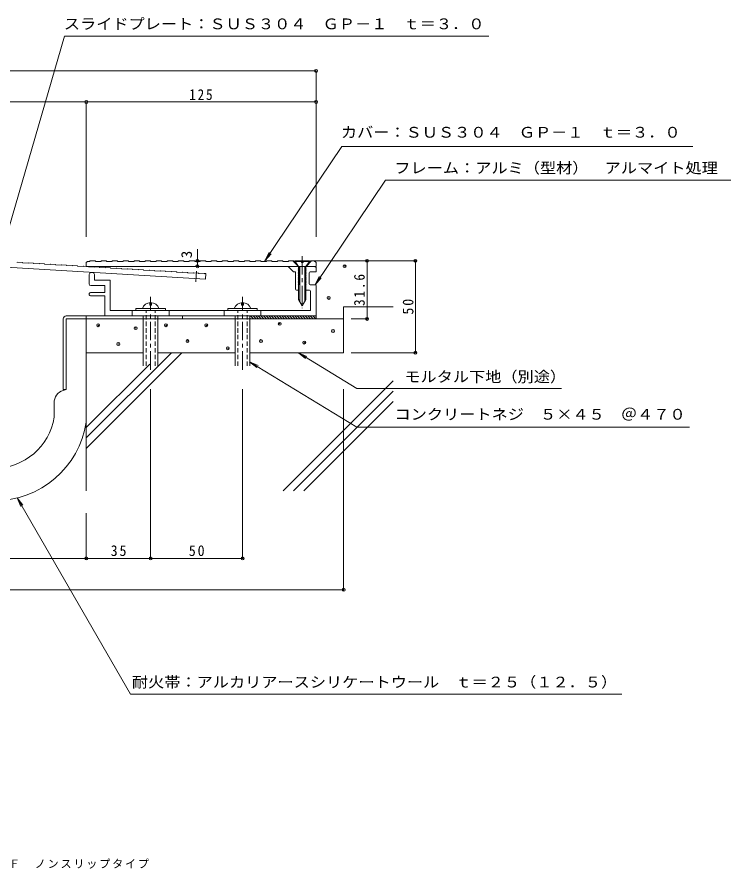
# Model space of a CAD drawing. Units: millimetres at full size, sheet at 1:2; some dimension numbers follow another scale. Extents: x -262 to 356, y -274 to 198.
# Drawn here: x -32.4 to 356, y -265 to 198.2 of the extents above; entities that cross this region are included whole.
import ezdxf
from ezdxf.enums import TextEntityAlignment as Align

# ---------------------------------------------------------------- set-up
doc = ezdxf.new("R2010")
doc.units = ezdxf.units.MM
doc.header["$LTSCALE"] = 2
doc.header["$PDMODE"] = 32
doc.header["$PDSIZE"] = 1.6
doc.linetypes.add('CHAIN1', pattern=[8, 5, -1, 1, -1])
doc.linetypes.add('DASHED1', pattern=[1.8, 1.2, -0.6])
for name, color, linetype, lineweight in [('D-0', 3, 'Continuous', 9), ('D-1', 2, 'Continuous', 9), ('D-2', 3, 'Continuous', 9), ('D-3', 6, 'Continuous', 5), ('D-4', 7, 'Continuous', 9), ('D-5', 7, 'Continuous', 9)]:
    doc.layers.add(name, color=color, linetype=linetype, lineweight=lineweight)
doc.styles.add('ＭＳ ゴシック', font='')
doc.styles.get('ＭＳ ゴシック').set_extended_font_data('MS Gothic')

msp = doc.modelspace()

# ---------------------------------------------------------------- linework, layer by layer
at = {"layer": 'D-0'}
for p, q in [((-29.521, 64.709), (-32.216, 64.871)), ((5.307, 64.619), (6.007, 65.319)), ((120.702, 62.619), (117.702, 65.619)), ((124.901, 62.619), (127.901, 65.619)), ((130.302, 64.619), (129.302, 65.619)), ((-29.38, 64.55), (-29.386, 64.45)), ((-29.386, 64.45), (-26.391, 64.271)), ((-26.385, 64.37), (-26.391, 64.271)), ((-23.531, 64.349), (-26.227, 64.511)), ((-23.391, 64.191), (-23.397, 64.091)), ((-23.397, 64.091), (-20.402, 63.911)), ((-20.396, 64.011), (-20.402, 63.911)), ((-17.542, 63.99), (-20.237, 64.152)), ((-17.401, 63.831), (-17.408, 63.732)), ((-17.408, 63.732), (-14.413, 63.552)), ((-14.407, 63.652), (-14.413, 63.552)), ((-11.553, 63.631), (-14.248, 63.792)), ((-11.412, 63.472), (-11.418, 63.372)), ((-11.418, 63.372), (-8.424, 63.193)), ((-8.418, 63.292), (-8.424, 63.193)), ((-5.564, 63.271), (-8.259, 63.433)), ((-5.423, 63.113), (-5.429, 63.013)), ((-5.429, 63.013), (-2.434, 62.833)), ((-2.428, 62.933), (-2.434, 62.833)), ((0.425, 62.912), (-2.27, 63.074)), ((0.566, 62.753), (0.56, 62.654)), ((0.56, 62.654), (3.555, 62.474)), ((3.561, 62.574), (3.555, 62.474)), ((6.415, 62.553), (3.72, 62.714)), ((5.307, 64.619), (5.307, 62.619)), ((130.302, 62.619), (5.307, 62.619)), ((6.555, 62.394), (6.55, 62.294)), ((6.55, 62.294), (9.544, 62.114)), ((9.55, 62.214), (9.544, 62.114)), ((12.404, 62.193), (9.709, 62.355)), ((12.545, 62.035), (12.539, 61.935)), ((12.539, 61.935), (15.533, 61.755)), ((15.539, 61.855), (15.533, 61.755)), ((18.393, 61.834), (15.698, 61.996)), ((18.534, 61.675), (18.528, 61.575)), ((18.528, 61.575), (21.522, 61.396)), ((21.529, 61.496), (21.522, 61.396)), ((24.382, 61.475), (21.687, 61.636)), ((24.523, 61.316), (24.517, 61.216)), ((24.517, 61.216), (27.512, 61.036)), ((27.518, 61.136), (27.512, 61.036)), ((30.372, 61.115), (27.676, 61.277)), ((30.512, 60.956), (30.506, 60.857)), ((30.506, 60.857), (33.501, 60.677)), ((33.507, 60.777), (33.501, 60.677)), ((36.361, 60.756), (33.666, 60.918)), ((36.501, 60.597), (36.495, 60.497)), ((36.495, 60.497), (39.49, 60.318)), ((39.496, 60.417), (39.49, 60.318)), ((42.35, 60.396), (39.655, 60.558)), ((42.491, 60.238), (42.485, 60.138)), ((130.302, 64.619), (130.302, 62.619)), ((42.485, 60.138), (45.479, 59.958)), ((45.485, 60.058), (45.479, 59.958)), ((48.339, 60.037), (45.644, 60.199)), ((48.48, 59.878), (48.474, 59.779)), ((48.474, 59.779), (51.469, 59.599)), ((51.475, 59.699), (51.469, 59.599)), ((54.328, 59.678), (51.633, 59.839)), ((54.469, 59.519), (54.463, 59.419)), ((54.463, 59.419), (57.458, 59.239)), ((57.464, 59.339), (57.458, 59.239)), ((60.318, 59.318), (57.623, 59.48)), ((60.458, 59.16), (60.452, 59.06)), ((60.452, 59.06), (63.447, 58.88)), ((63.453, 58.98), (63.447, 58.88)), ((66.307, 58.959), (63.612, 59.121)), ((66.448, 58.8), (66.442, 58.7)), ((66.442, 58.7), (69.436, 58.521)), ((69.442, 58.621), (69.436, 58.521)), ((69.601, 58.761), (70.249, 58.722))]:
    msp.add_line(p, q, dxfattribs=at)
at = {"layer": 'D-0', "linetype": 'CHAIN1'}
msp.add_line((65.314, 59.952), (64.963, 54.105), dxfattribs=at)
at = {"layer": 'D-0'}
msp.add_lwpolyline([(-44.693, 62.614), (70.069, 55.728), (70.249, 58.722)], dxfattribs=at)
for centre, start, end in [((-32.225, 64.721), 86.56955, 176.5629), ((-29.53, 64.559), 356.57625, 86.5625), ((-26.236, 64.362), 86.56917, 176.56956), ((-23.54, 64.2), 356.56917, 86.5625), ((-20.246, 64.002), 86.56955, 176.5629), ((-17.551, 63.84), 356.57625, 86.5625), ((-14.257, 63.643), 86.56955, 176.5629), ((-11.562, 63.481), 356.57625, 86.5625), ((-8.268, 63.283), 86.5625, 176.56877), ((-5.573, 63.122), 356.56877, 86.57584), ((-2.279, 62.924), 86.5629, 176.5629), ((0.417, 62.762), 356.56877, 86.57584), ((3.711, 62.565), 86.57625, 176.5629), ((6.406, 62.403), 356.57625, 86.5625), ((9.7, 62.205), 86.5629, 176.55542), ((12.395, 62.044), 356.57625, 86.5625), ((15.689, 61.846), 86.5629, 176.56877), ((18.384, 61.684), 356.56877, 86.57584), ((21.678, 61.487), 86.5629, 176.5629), ((24.373, 61.325), 356.57625, 86.5625), ((27.667, 61.127), 86.5625, 176.56877), ((30.363, 60.965), 356.56877, 86.57584), ((33.657, 60.768), 86.5629, 176.5629), ((36.352, 60.606), 356.56877, 86.57584), ((39.646, 60.408), 86.5625, 176.56877), ((42.341, 60.247), 356.57625, 86.5625), ((45.635, 60.049), 86.5629, 176.5629), ((48.33, 59.887), 356.56877, 86.57625), ((51.624, 59.69), 86.5629, 176.56877), ((54.319, 59.528), 356.57625, 86.5625), ((57.614, 59.33), 86.5629, 176.56877), ((60.309, 59.169), 356.57625, 86.5625), ((63.603, 58.971), 86.5629, 176.56877), ((66.298, 58.809), 356.57625, 86.5625), ((69.592, 58.612), 86.57584, 176.57625)]:
    msp.add_arc(centre, 0.15, start, end, dxfattribs=at)
at = {"layer": 'D-1'}
for p, q in [((118.952, 65.319), (120.802, 62.619)), ((118.952, 65.319), (122.302, 65.319)), ((123.302, 65.319), (126.652, 65.319)), ((124.802, 62.619), (126.652, 65.319)), ((126.652, 65.619), (126.652, 65.319)), ((115.302, 62.619), (115.302, 62.319)), ((115.302, 62.319), (118.002, 59.619)), ((121.052, 62.439), (120.602, 62.179)), ((120.602, 62.179), (121.052, 61.919)), ((120.802, 62.619), (120.795, 44.62)), ((121.052, 62.619), (121.052, 62.439)), ((121.402, 62.619), (121.394, 43.581)), ((124.202, 62.619), (124.194, 43.58)), ((124.552, 62.619), (124.552, 62.439)), ((124.552, 62.439), (125.002, 62.179)), ((125.002, 62.179), (124.552, 61.919)), ((124.802, 62.619), (124.795, 44.62)), ((129.595, 62.619), (130.302, 61.912)), ((130.302, 61.912), (130.302, 59.619)), ((6.807, 57.819), (6.807, 53.119)), ((9.807, 55.119), (9.807, 57.819)), ((118.002, 59.619), (119.102, 59.619)), ((119.102, 50.119), (119.102, 59.619)), ((126.502, 53.139), (126.502, 59.119)), ((127.002, 59.619), (130.302, 59.619)), ((18.307, 55.119), (9.807, 55.119)), ((18.307, 38.619), (18.307, 55.119)), ((127.002, 52.639), (129.802, 52.639)), ((130.307, 52.139), (130.307, 35.619)), ((15.307, 48.369), (7.682, 48.369)), ((15.307, 46.619), (7.682, 46.619)), ((15.307, 46.619), (15.307, 35.619)), ((120.797, 49.619), (119.602, 49.619)), ((126.802, 49.619), (124.797, 49.619)), ((127.307, 49.119), (127.307, 38.619)), ((39.807, 41.419), (39.807, 42.893)), ((40.807, 41.419), (40.807, 42.893)), ((89.807, 41.419), (89.807, 42.893)), ((90.807, 41.419), (90.807, 42.893)), ((120.795, 44.62), (122.795, 41.155)), ((124.795, 44.62), (122.795, 41.155)), ((127.307, 38.619), (18.307, 38.619)), ((30.307, 35.619), (30.307, 38.619)), ((32.307, 39.619), (48.307, 39.619)), ((32.307, 38.619), (32.307, 39.619)), ((40.807, 41.419), (39.807, 41.419)), ((48.307, 39.619), (48.307, 38.619)), ((50.307, 35.619), (50.307, 38.619)), ((80.307, 35.619), (80.307, 38.619)), ((82.307, 39.619), (98.307, 39.619)), ((82.307, 38.619), (82.307, 39.619)), ((90.807, 41.419), (89.807, 41.419)), ((98.307, 39.619), (98.307, 38.619)), ((100.307, 35.619), (100.307, 38.619)), ((36.307, 8.547), (36.307, 35.619)), ((44.307, 8.547), (44.307, 35.619)), ((86.307, 8.547), (86.307, 35.619)), ((94.307, 8.547), (94.307, 35.619))]:
    msp.add_line(p, q, dxfattribs=at)
at = {"layer": 'D-1', "linetype": 'CHAIN1'}
for p, q in [((122.802, 68.102), (122.802, 50.702)), ((122.802, 68.102), (122.802, 39.796)), ((40.307, 6.431), (40.307, 46.116)), ((90.307, 6.431), (90.307, 46.116))]:
    msp.add_line(p, q, dxfattribs=at)
at = {"layer": 'D-1', "linetype": 'DASHED1'}
for p, q in [((37.807, 8.547), (37.807, 38.619)), ((42.807, 8.547), (42.807, 38.619)), ((87.807, 8.547), (87.807, 38.619)), ((92.807, 8.547), (92.807, 38.619))]:
    msp.add_line(p, q, dxfattribs=at)
at = {"layer": 'D-1'}
for points in [[(126.652, 65.619), (118.952, 65.619), (118.952, 65.319)], [(123.302, 65.619), (123.302, 64.619), (122.302, 64.619), (122.302, 65.619)], [(121.052, 61.919), (121.052, 61.739), (120.602, 61.479), (121.052, 61.219), (121.052, 61.039), (120.602, 60.779), (121.052, 60.519), (121.052, 60.339), (120.602, 60.079), (121.052, 59.819), (121.052, 59.639), (120.602, 59.379), (121.052, 59.119), (121.052, 58.939), (120.602, 58.679), (121.052, 58.419), (121.052, 58.239), (120.602, 57.979), (121.052, 57.719), (121.052, 57.539), (120.602, 57.279), (121.052, 57.019), (121.052, 56.839), (120.602, 56.579), (121.052, 56.319), (121.052, 56.139), (120.602, 55.879), (121.052, 55.619), (121.052, 55.439), (120.602, 55.179), (121.052, 54.919), (121.052, 54.739), (120.602, 54.479), (121.052, 54.219), (121.052, 54.039), (120.602, 53.779), (121.052, 53.519), (121.052, 53.339), (120.602, 53.079), (121.052, 52.819)], [(124.552, 61.919), (124.552, 61.739), (125.002, 61.479), (124.552, 61.219), (124.552, 61.039), (125.002, 60.779), (124.552, 60.519), (124.552, 60.339), (125.002, 60.079), (124.552, 59.819), (124.552, 59.639), (125.002, 59.379), (124.552, 59.119), (124.552, 58.939), (125.002, 58.679), (124.552, 58.419), (124.552, 58.239), (125.002, 57.979), (124.552, 57.719), (124.552, 57.539), (125.002, 57.279), (124.552, 57.019), (124.552, 56.839), (125.002, 56.579), (124.552, 56.319), (124.552, 56.139), (125.002, 55.879), (124.552, 55.619), (124.552, 55.439), (125.002, 55.179), (124.552, 54.919), (124.552, 54.739), (125.002, 54.479), (124.552, 54.219), (124.552, 54.039), (125.002, 53.779), (124.552, 53.519), (124.552, 53.339), (125.002, 53.079), (124.552, 52.819)], [(15.307, 48.369), (15.307, 52.119), (7.807, 52.119)], [(121.052, 52.819), (121.052, 52.639), (121.018, 52.619)], [(124.552, 52.819), (124.552, 52.639), (124.586, 52.619)]]:
    msp.add_lwpolyline(points, dxfattribs=at)
for centre, radius, start, end in [((8.307, 57.819), 1.5, 359.99998, 180), ((127.002, 59.119), 0.5, 90, 180), ((7.807, 53.119), 1, 180, 270), ((127.002, 53.139), 0.5, 180, 270), ((129.802, 52.139), 0.5, 0, 90), ((7.682, 47.494), 0.875, 89.99998, 270), ((119.602, 50.119), 0.5, 180, 270), ((126.802, 49.119), 0.5, 0, 90), ((40.307, 38.201), 4.718, 17.49231, 162.50768), ((90.307, 38.201), 4.718, 17.49231, 162.50768)]:
    msp.add_arc(centre, radius, start, end, dxfattribs=at)
at = {"layer": 'D-2'}
for p, q in [((6.007, 65.319), (7.307, 65.319)), ((7.307, 65.419), (7.307, 65.319)), ((7.507, 65.619), (10.107, 65.619)), ((10.307, 65.419), (10.307, 65.319)), ((10.307, 65.319), (13.307, 65.319)), ((13.307, 65.419), (13.307, 65.319)), ((13.507, 65.619), (16.107, 65.619)), ((16.307, 65.419), (16.307, 65.319)), ((16.307, 65.319), (19.307, 65.319)), ((19.307, 65.419), (19.307, 65.319)), ((19.507, 65.619), (22.107, 65.619)), ((22.307, 65.419), (22.307, 65.319)), ((22.307, 65.319), (25.307, 65.319)), ((25.307, 65.419), (25.307, 65.319)), ((25.507, 65.619), (28.107, 65.619)), ((28.307, 65.419), (28.307, 65.319)), ((28.307, 65.319), (31.307, 65.319)), ((31.307, 65.419), (31.307, 65.319)), ((31.507, 65.619), (34.107, 65.619)), ((34.307, 65.419), (34.307, 65.319)), ((34.307, 65.319), (37.307, 65.319)), ((37.307, 65.419), (37.307, 65.319)), ((37.507, 65.619), (40.107, 65.619)), ((40.307, 65.419), (40.307, 65.319)), ((40.307, 65.319), (43.307, 65.319)), ((43.307, 65.419), (43.307, 65.319)), ((43.507, 65.619), (46.107, 65.619)), ((46.307, 65.419), (46.307, 65.319)), ((46.307, 65.319), (49.307, 65.319)), ((49.307, 65.419), (49.307, 65.319)), ((49.507, 65.619), (52.107, 65.619)), ((52.307, 65.419), (52.307, 65.319)), ((52.307, 65.319), (55.307, 65.319)), ((55.307, 65.419), (55.307, 65.319)), ((55.507, 65.619), (58.107, 65.619)), ((58.307, 65.419), (58.307, 65.319)), ((58.307, 65.319), (61.307, 65.319)), ((61.307, 65.419), (61.307, 65.319)), ((61.507, 65.619), (64.107, 65.619)), ((64.307, 65.419), (64.307, 65.319)), ((64.307, 65.319), (67.307, 65.319)), ((67.307, 65.419), (67.307, 65.319)), ((67.507, 65.619), (70.107, 65.619)), ((70.307, 65.419), (70.307, 65.319)), ((70.307, 65.319), (73.307, 65.319)), ((73.307, 65.419), (73.307, 65.319)), ((73.507, 65.619), (76.107, 65.619)), ((76.307, 65.419), (76.307, 65.319)), ((76.307, 65.319), (79.307, 65.319)), ((79.307, 65.419), (79.307, 65.319)), ((79.507, 65.619), (82.107, 65.619)), ((82.307, 65.419), (82.307, 65.319)), ((82.307, 65.319), (85.307, 65.319)), ((85.307, 65.419), (85.307, 65.319)), ((85.507, 65.619), (88.107, 65.619)), ((88.307, 65.419), (88.307, 65.319)), ((88.307, 65.319), (91.307, 65.319)), ((91.307, 65.419), (91.307, 65.319)), ((91.507, 65.619), (94.107, 65.619)), ((94.307, 65.419), (94.307, 65.319)), ((94.307, 65.319), (97.307, 65.319)), ((97.307, 65.419), (97.307, 65.319)), ((97.507, 65.619), (100.107, 65.619)), ((100.307, 65.419), (100.307, 65.319)), ((100.307, 65.319), (103.307, 65.319)), ((103.307, 65.419), (103.307, 65.319)), ((103.507, 65.619), (106.107, 65.619)), ((106.307, 65.419), (106.307, 65.319)), ((106.307, 65.319), (109.307, 65.319)), ((109.307, 65.419), (109.307, 65.319)), ((109.507, 65.619), (112.107, 65.619)), ((112.307, 65.419), (112.307, 65.319)), ((112.307, 65.319), (115.307, 65.319)), ((115.307, 65.419), (115.307, 65.319)), ((115.507, 65.619), (118.107, 65.619)), ((118.307, 65.419), (118.307, 65.319)), ((118.307, 65.319), (121.307, 65.319)), ((121.307, 65.419), (121.307, 65.319)), ((121.507, 65.619), (124.107, 65.619)), ((124.307, 65.419), (124.307, 65.319)), ((124.307, 65.319), (127.307, 65.319)), ((127.307, 65.419), (127.307, 65.319)), ((127.507, 65.619), (129.307, 65.619))]:
    msp.add_line(p, q, dxfattribs=at)
at = {"layer": 'D-2', "color": 4}
for p, q in [((-7.193, 34.019), (-7.193, -4.381)), ((-5.593, 35.619), (130.307, 35.619)), ((57.707, 34.019), (-5.593, 34.019)), ((5.307, -22.151), (5.307, 34.019)), ((57.707, 34.019), (57.707, 35.619)), ((130.307, 34.019), (94.307, 34.019)), ((130.307, 34.019), (130.307, 35.619)), ((-7.223, -4.875), (-5.593, -4.381)), ((-12.193, -11.574), (-12.193, -19.381))]:
    msp.add_line(p, q, dxfattribs=at)
msp.add_lwpolyline([(-7.193, -4.381), (-5.593, -4.381), (-5.593, 34.019)], dxfattribs=at)
at = {"layer": 'D-2'}
for centre, start, end in [((7.507, 65.419), 90, 180), ((10.107, 65.419), 0, 90), ((13.507, 65.419), 90, 180), ((16.107, 65.419), 0, 90), ((19.507, 65.419), 90, 180), ((22.107, 65.419), 0, 90), ((25.507, 65.419), 90, 180), ((28.107, 65.419), 0, 90), ((31.507, 65.419), 90, 180), ((34.107, 65.419), 0, 90), ((37.507, 65.419), 90, 180), ((40.107, 65.419), 0, 90), ((43.507, 65.419), 90, 180), ((46.107, 65.419), 0, 90), ((49.507, 65.419), 90, 180), ((52.107, 65.419), 0, 90), ((55.507, 65.419), 90, 180), ((58.107, 65.419), 0, 90), ((61.507, 65.419), 90, 180), ((64.107, 65.419), 0, 90), ((67.507, 65.419), 90, 180), ((70.107, 65.419), 0, 90), ((73.507, 65.419), 90, 180), ((76.107, 65.419), 0, 90), ((79.507, 65.419), 90, 180), ((82.107, 65.419), 0, 90), ((85.507, 65.419), 90, 180), ((88.107, 65.419), 0, 90), ((91.507, 65.419), 90, 180), ((94.107, 65.419), 0, 90), ((97.507, 65.419), 90, 180), ((100.107, 65.419), 0, 90), ((103.507, 65.419), 90, 180), ((106.107, 65.419), 0, 90), ((109.507, 65.419), 90, 180), ((112.107, 65.419), 0, 90), ((115.507, 65.419), 90, 180), ((118.107, 65.419), 0, 90), ((121.507, 65.419), 90, 180), ((124.107, 65.419), 0, 90), ((127.507, 65.419), 90, 180)]:
    msp.add_arc(centre, 0.2, start, end, dxfattribs=at)
at = {"layer": 'D-2', "color": 4}
for centre, radius, start, end in [((-5.593, 34.019), 1.6, 90, 180), ((-5.193, -11.574), 7, 106.85841, 180), ((-44.693, -14.234), 50.615, 188.9995, 351.0005), ((-44.693, -14.234), 32.905, 188.9995, 351.0005)]:
    msp.add_arc(centre, radius, start, end, dxfattribs=at)
at = {"layer": 'D-3'}
for p, q in [((129.307, 65.619), (172.164, 65.619)), ((145.307, 15.619), (145.307, 40.619)), ((145.307, 40.619), (172.164, 40.619)), ((5.307, -59.381), (5.307, 35.619)), ((5.307, 34.019), (145.307, 34.019)), ((5.307, 15.619), (36.307, 15.619)), ((5.307, -36.336), (57.262, 15.619)), ((5.307, -30.679), (51.606, 15.619)), ((44.307, 15.619), (86.307, 15.619)), ((94.307, 15.619), (145.307, 15.619)), ((5.307, -25.023), (39.818, 9.489)), ((112.37, -59.381), (172.164, 0.412)), ((118.027, -59.381), (172.164, -5.244)), ((123.684, -59.381), (172.164, -10.901))]:
    msp.add_line(p, q, dxfattribs=at)
for p in [(145.799, 62.717), (137.177, 45.474), (11.772, 30.582), (32.15, 29.015), (48.61, 30.582), (70.556, 30.582), (110.529, 31.366), (139.529, 27.447), (22.745, 20.393), (60.366, 21.961), (82.312, 18.042), (100.339, 21.961), (123.853, 21.177)]:
    msp.add_point(p, dxfattribs=at)
at = {"layer": 'D-4'}
for p, q in [((-6.622, 187.843), (224.208, 187.843)), ((144.396, 127.768), (335.328, 127.768)), ((168.119, 109.482), (356.01, 109.482)), ((65.756, 65.619), (65.756, 71.965)), ((65.156, 65.619), (69.607, 65.619)), ((65.756, 65.619), (65.756, 62.624)), ((102.496, 65.61), (105.808, 69.355)), ((158.064, 65.619), (158.064, 34.019)), ((129.802, 52.639), (133.114, 56.385)), ((94.307, 34.526), (94.814, 34.019)), ((94.628, 35.619), (96.228, 34.019)), ((96.043, 35.619), (97.643, 34.019)), ((97.457, 35.619), (99.057, 34.019)), ((98.871, 35.619), (100.471, 34.019)), ((100.285, 35.619), (101.885, 34.019)), ((101.699, 35.619), (103.299, 34.019)), ((103.114, 35.619), (104.714, 34.019)), ((104.528, 35.619), (106.128, 34.019)), ((105.942, 35.619), (107.542, 34.019)), ((107.356, 35.619), (108.956, 34.019)), ((108.77, 35.619), (110.37, 34.019)), ((110.185, 35.619), (111.785, 34.019)), ((111.599, 35.619), (113.199, 34.019)), ((113.013, 35.619), (114.613, 34.019)), ((114.427, 35.619), (116.027, 34.019)), ((115.842, 35.619), (117.442, 34.019)), ((117.256, 35.619), (118.856, 34.019)), ((118.67, 35.619), (120.27, 34.019)), ((120.084, 35.619), (121.684, 34.019)), ((121.498, 35.619), (123.098, 34.019)), ((122.913, 35.619), (124.513, 34.019)), ((124.327, 35.619), (125.927, 34.019)), ((125.741, 35.619), (127.341, 34.019)), ((127.155, 35.619), (128.755, 34.019)), ((128.569, 35.619), (130.169, 34.019)), ((129.984, 35.619), (130.307, 35.296)), ((158.664, 34.019), (149.307, 34.019)), ((120.656, 15.619), (124.548, 12.479)), ((152.426, -24.88), (94.148, 10.691)), ((94.148, 10.691), (98.72, 8.666)), ((94.148, 10.691), (98.04, 7.552)), ((145.307, -113.805), (145.307, -4.181)), ((152.426, -3.773), (263.728, -3.773)), ((333.42, -24.88), (152.426, -24.88)), ((-32.306, -63.309), (-30.393, -67.929)), ((5.307, -96.167), (40.307, -96.167)), ((40.307, -96.167), (90.307, -96.167)), ((-234.693, -113.205), (145.307, -113.205)), ((29.302, -170.018), (296.718, -170.018))]:
    msp.add_line(p, q, dxfattribs=at)
for points in [[(-6.622, 187.843), (-42.203, 65.305), (-41.448, 70.247)], [(144.396, 127.768), (102.496, 65.61), (104.726, 70.085)], [(168.119, 109.482), (129.802, 52.639), (132.031, 57.114)], [(152.426, -3.773), (120.656, 15.619), (125.228, 13.594)], [(29.302, -170.018), (-32.306, -63.309), (-29.262, -67.276)]]:
    msp.add_lwpolyline(points, dxfattribs=at)
for p in [(65.756, 65.619), (158.064, 65.619), (65.756, 62.624), (158.064, 34.019), (5.307, -96.167), (40.307, -96.167), (90.307, -96.167), (145.307, -113.205)]:
    msp.add_point(p, dxfattribs=at)
at = {"layer": 'D-5'}
for p, q in [((-219.693, 168.856), (130.307, 168.856)), ((130.307, 168.856), (130.307, 78.689)), ((-219.693, 151.981), (130.307, 151.981)), ((5.307, 151.981), (5.307, 78.689)), ((172.164, 65.619), (184.937, 65.619)), ((184.337, 65.619), (184.337, 15.619)), ((149.469, 15.619), (184.937, 15.619)), ((40.307, -4.181), (40.307, -96.167)), ((90.307, -4.181), (90.307, -96.167)), ((5.307, -71.55), (5.307, -96.767)), ((-94.693, -96.167), (5.307, -96.167)), ((5.307, -96.167), (5.307, -96.767))]:
    msp.add_line(p, q, dxfattribs=at)
for p in [(130.307, 168.856), (5.307, 151.981), (130.307, 151.981), (184.337, 65.619), (184.337, 15.619), (5.307, -96.167)]:
    msp.add_point(p, dxfattribs=at)

# ---------------------------------------------------------------- texts
at = {"layer": 'D-4', "color": 2, "style": 'ＭＳ ゴシック', "width": 1.1}
for s, p in [('スライドプレート：ＳＵＳ３０４\u3000ＧＰ－１\u3000ｔ＝３．０', (-6.901, 189.756)), ('カバー：ＳＵＳ３０４\u3000ＧＰ－１\u3000ｔ＝３．０', (143.809, 130.815)), ('フレーム：アルミ（型材）\u3000アルマイト処理', (172.887, 111.44)), ('モルタル下地（別途）', (178.315, -2.087)), ('コンクリートネジ\u3000５×４５\u3000＠４７０', (172.978, -22.509)), ('耐火帯：アルカリアースシリケートウール\u3000ｔ＝２５（１２．５）', (30.114, -168.112))]:
    msp.add_text(s, height=5.865, dxfattribs=at).set_placement(p, align=Align.BOTTOM_LEFT)
at = {"layer": 'D-4', "color": 2, "style": 'ＭＳ ゴシック'}
msp.add_text('3', height=5.865, rotation=90, dxfattribs=at).set_placement((64.556, 67.073), align=Align.BOTTOM_LEFT)
at = {"layer": 'D-4', "color": 2, "insert": (156.864, 41.069), "char_height": 5.865, "attachment_point": 7, "rotation": 90, "style": 'ＭＳ ゴシック'}
msp.add_mtext('\\T1.28;\\W0.9;31.6', dxfattribs=at)
at = {"layer": 'D-4', "color": 2, "char_height": 5.865, "attachment_point": 7, "style": 'ＭＳ ゴシック'}
for s, insert in [('\\T1.27;\\W0.95;35', (18.557, -94.967)), ('\\T1.27;\\W0.95;50', (61.057, -94.967))]:
    msp.add_mtext(s, dxfattribs=dict(at, insert=insert))
at = {"layer": 'D-5', "color": 2, "insert": (61.307, 152.981), "char_height": 5.865, "attachment_point": 7, "style": 'ＭＳ ゴシック'}
msp.add_mtext('\\T1.27;\\W0.9;125', dxfattribs=at)
at = {"layer": 'D-5', "color": 2, "insert": (183.337, 36.369), "char_height": 5.865, "attachment_point": 7, "rotation": 90, "style": 'ＭＳ ゴシック'}
msp.add_mtext('\\T1.27;\\W0.95;50', dxfattribs=at)
at = {"layer": 'D-5', "insert": (-163.153, -265.026), "char_height": 4.399, "attachment_point": 7, "style": 'ＭＳ ゴシック'}
msp.add_mtext('\\T1.17;床－床\u3000ＳＸ６６ＧＰＨ（Ｌ）－１００Ｆ\u3000ノンスリップタイプ', dxfattribs=at)

doc.saveas('drawing.dxf')
